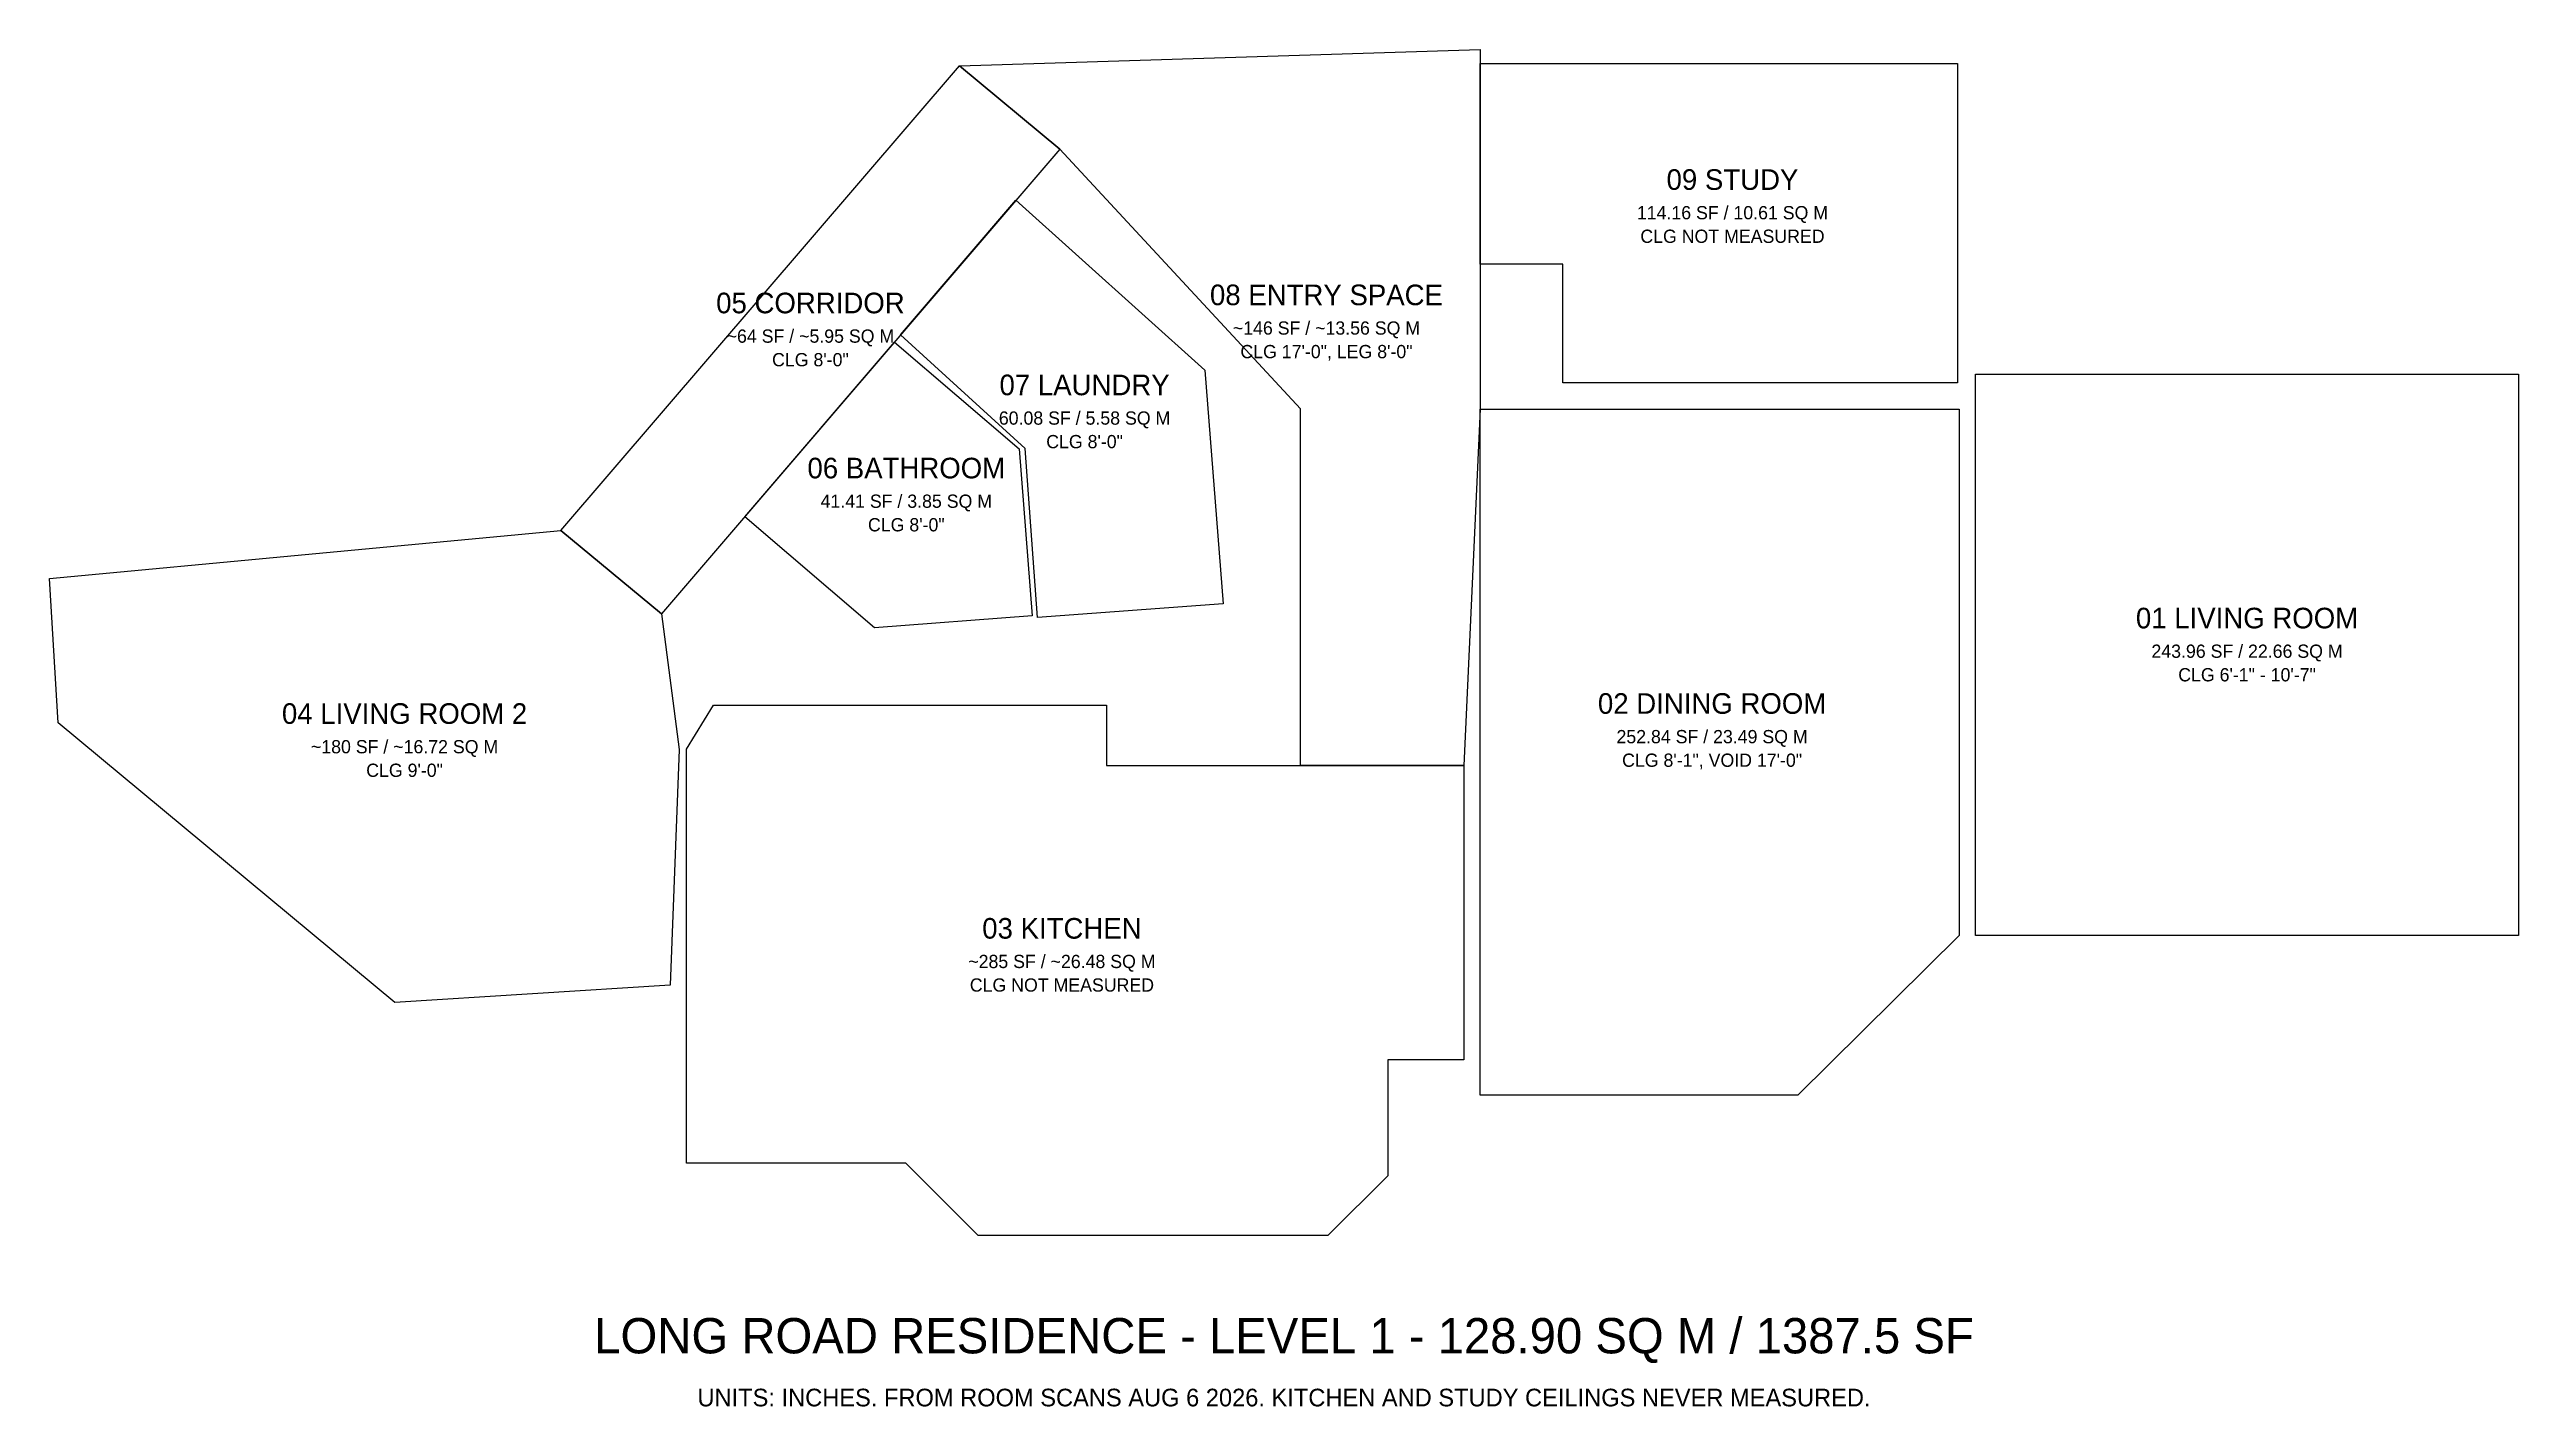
# Model space of a CAD drawing. Header units: inches. Extents: x -486 to 352, y -160 to 301.
import ezdxf
from ezdxf.enums import TextEntityAlignment as Align

# ---------------------------------------------------------------- set-up
doc = ezdxf.new("R2010")
doc.units = ezdxf.units.IN
for name, color, linetype in [('L1-TEXT', 8, 'CONTINUOUS'), ('L1-WALLS', 7, 'CONTINUOUS'), ('NOTES', 1, 'CONTINUOUS')]:
    doc.layers.add(name, color=color, linetype=linetype)

msp = doc.modelspace()

# ---------------------------------------------------------------- linework, layer by layer
at = {"layer": 'L1-WALLS'}
for p, q in [((-311.95, 137.5), (-176.69, 295.36)), ((-176.69, 295.36), (0, 300.9)), ((-176.69, 295.36), (-142.59, 267.06)), ((-142.59, 267.06), (-176.69, 295.36)), ((0, 300.9), (0, 178.78)), ((0, 227.95), (0, 296.06)), ((0, 296.06), (162.06, 296.06)), ((162.06, 296.06), (162.06, 187.62)), ((-142.59, 267.06), (-277.85, 109.2)), ((-61, 178.8), (-142.59, 267.06)), ((-196.69, 203.92), (-157.51, 249.66)), ((-157.51, 249.66), (-93.4, 191.99)), ((28.13, 227.95), (0, 227.95)), ((28.13, 187.62), (28.13, 227.95)), ((-249.57, 142.21), (-198.78, 201.48)), ((-198.78, 201.48), (-156.47, 165.23)), ((-154.35, 165.4), (-196.69, 203.92)), ((-93.4, 191.99), (-87.23, 112.66)), ((162.06, 187.62), (28.13, 187.62)), ((168.12, 190.58), (352.45, 190.58)), ((168.12, 0), (168.12, 190.58)), ((352.45, 190.58), (352.45, 0)), ((-61, 57.7), (-61, 178.8)), ((0, 178.78), (-5.5, 57.7)), ((0, 178.78), (162.62, 178.78)), ((0, -54.26), (0, 178.78)), ((162.62, 178.78), (162.62, 0)), ((-156.47, 165.23), (-152.07, 108.57)), ((-150.2, 107.94), (-154.35, 165.4)), ((-485.55, 121.2), (-311.95, 137.5)), ((-311.95, 137.5), (-277.85, 109.2)), ((-277.85, 109.2), (-311.95, 137.5)), ((-205.48, 104.43), (-249.57, 142.21)), ((-482.55, 72.2), (-485.55, 121.2)), ((-277.85, 109.2), (-271.85, 63.2)), ((-87.23, 112.66), (-150.2, 107.94)), ((-152.07, 108.57), (-205.48, 104.43)), ((-269.35, 63.23), (-260.14, 78.27)), ((-260.14, 78.27), (-126.74, 78.27)), ((-126.74, 78.27), (-126.74, 57.7)), ((-368.35, -22.8), (-482.55, 72.2)), ((-271.85, 63.2), (-274.85, -16.9)), ((-269.35, -77.34), (-269.35, 63.23)), ((-126.74, 57.7), (-5.5, 57.7)), ((-5.5, 57.7), (-61, 57.7)), ((-5.5, 57.7), (-5.5, -42.25)), ((162.62, 0), (107.78, -54.26)), ((352.45, 0), (168.12, 0)), ((-274.85, -16.9), (-368.35, -22.8)), ((-5.5, -42.25), (-31.29, -42.25)), ((-31.29, -42.25), (-31.29, -81.56)), ((107.78, -54.26), (0, -54.26)), ((-194.86, -77.34), (-269.35, -77.34)), ((-170.31, -101.89), (-194.86, -77.34)), ((-31.29, -81.56), (-51.62, -101.89)), ((-51.62, -101.89), (-170.31, -101.89))]:
    msp.add_line(p, q, dxfattribs=at)

# ---------------------------------------------------------------- texts
at = {"layer": 'L1-TEXT'}
for s, height, p in [('09 STUDY', 7, (85.6513, 253.1901)), ('114.16 SF / 10.61 SQ M', 4.5, (85.6513, 243.1901)), ('CLG NOT MEASURED', 4.5, (85.6513, 235.1901)), ('05 CORRIDOR', 7, (-227.27, 211.28)), ('08 ENTRY SPACE', 7, (-52.1373, 214.0256)), ('~64 SF / ~5.95 SQ M', 4.5, (-227.27, 201.28)), ('~146 SF / ~13.56 SQ M', 4.5, (-52.1373, 204.0256)), ('CLG 8\'-0"', 4.5, (-227.27, 193.28)), ('CLG 17\'-0", LEG 8\'-0"', 4.5, (-52.1373, 196.0256)), ('07 LAUNDRY', 7, (-134.2301, 183.4557)), ('60.08 SF / 5.58 SQ M', 4.5, (-134.2301, 173.4557)), ('CLG 8\'-0"', 4.5, (-134.2301, 165.4557)), ('06 BATHROOM', 7, (-194.7288, 155.2244)), ('41.41 SF / 3.85 SQ M', 4.5, (-194.7288, 145.2244)), ('CLG 8\'-0"', 4.5, (-194.7288, 137.2244)), ('01 LIVING ROOM', 7, (260.285, 104.29)), ('243.96 SF / 22.66 SQ M', 4.5, (260.285, 94.29)), ('CLG 6\'-1" - 10\'-7"', 4.5, (260.285, 86.29)), ('04 LIVING ROOM 2', 7, (-365.0063, 71.8646)), ('02 DINING ROOM', 7, (78.7344, 75.2823)), ('252.84 SF / 23.49 SQ M', 4.5, (78.7344, 65.2823)), ('~180 SF / ~16.72 SQ M', 4.5, (-365.0063, 61.8646)), ('CLG 8\'-1", VOID 17\'-0"', 4.5, (78.7344, 57.2823)), ('CLG 9\'-0"', 4.5, (-365.0063, 53.8646)), ('03 KITCHEN', 7, (-141.9151, -1.0587)), ('~285 SF / ~26.48 SQ M', 4.5, (-141.9151, -11.0587)), ('CLG NOT MEASURED', 4.5, (-141.9151, -19.0587))]:
    msp.add_text(s, height=height, dxfattribs=at).set_placement(p, align=Align.CENTER)
at = {"layer": 'NOTES'}
for s, height, p in [('LONG ROAD RESIDENCE - LEVEL 1 - 128.90 SQ M / 1387.5 SF', 12, (-66.55, -141.89)), ('UNITS: INCHES. FROM ROOM SCANS AUG 6 2026. KITCHEN AND STUDY CEILINGS NEVER MEASURED.', 6, (-66.55, -159.89))]:
    msp.add_text(s, height=height, dxfattribs=at).set_placement(p, align=Align.CENTER)

doc.saveas('drawing.dxf')
